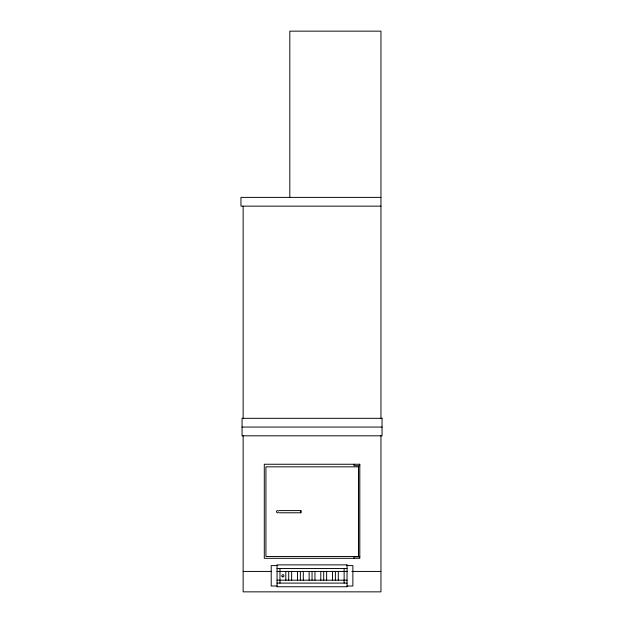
<?xml version="1.0" encoding="UTF-8"?>
<svg xmlns="http://www.w3.org/2000/svg" width="623" height="623" viewBox="0 0 623 623"><rect width="100%" height="100%" fill="white"/><g stroke="black" fill="none" stroke-linecap="round" stroke-linejoin="round"><path stroke-width="0.93" d="M279.244 512.784L300.862 512.784L300.87 511.974L300.862 510.595L279.244 510.595M380.949 197.39L240.953 197.39L240.953 206.143L380.949 206.143M242.051 427.067L382.047 427.067M359.806 465.708L353.973 465.708L353.973 464.252M359.806 556.853L353.973 556.853L353.973 558.309M277.048 565.598L271.215 565.598L271.215 586.017L277.048 586.017M347.042 565.598L352.875 565.598L352.875 586.017L347.042 586.017M277.048 568.519L347.042 568.519M243.141 571.431L271.285 571.431M277.048 571.431L347.26 571.431M351.839 571.431L380.949 571.431M277.048 580.184L347.042 580.184M277.048 583.097L347.042 583.097M300.862 510.595L300.862 512.784M380.949 418.298L380.949 31.15L289.812 31.15L289.812 197.39M380.949 435.422L380.949 591.85L243.141 591.85L243.141 435.422M358.536 466.845L358.529 556.534M344.13 568.519L344.13 583.097M338.297 571.431L338.297 580.184M335.376 571.431L335.376 580.184M332.464 571.431L332.464 580.184M326.631 571.431L326.631 580.184M323.711 571.431L323.711 580.184M320.798 571.431L320.798 580.184M314.965 571.431L314.965 580.184M312.045 571.431L312.045 580.184M309.133 571.431L309.133 580.184M303.3 571.431L303.3 580.184M300.379 571.431L300.379 580.184M297.467 571.431L297.467 580.184M291.634 571.431L291.634 580.184M288.714 571.431L288.714 580.184M285.801 571.431L285.801 580.184M279.968 568.519L279.968 583.097M243.141 206.143L243.141 418.563M278.372 512.464A1.09 1.09 0 0 1 276.76 512.394A1.09 1.09 0 0 1 276.97 510.798A1.09 1.09 0 0 1 278.543 511.14M382.047 418.321L242.051 418.321L242.051 435.82L382.047 435.82L382.047 418.321M359.806 464.252L264.292 464.252L264.292 558.309L359.806 558.309L359.806 464.252M358.568 466.845L265.928 466.845L265.928 556.534L358.568 556.534L358.568 466.845M347.042 564.874L277.048 564.874L277.048 586.749L347.042 586.749L347.042 564.874M282.336 576.758A1.09 1.09 0 0 0 283.979 575.808A1.09 1.09 0 0 0 282.336 574.858A1.09 1.09 0 0 0 282.336 576.758"/></g></svg>
